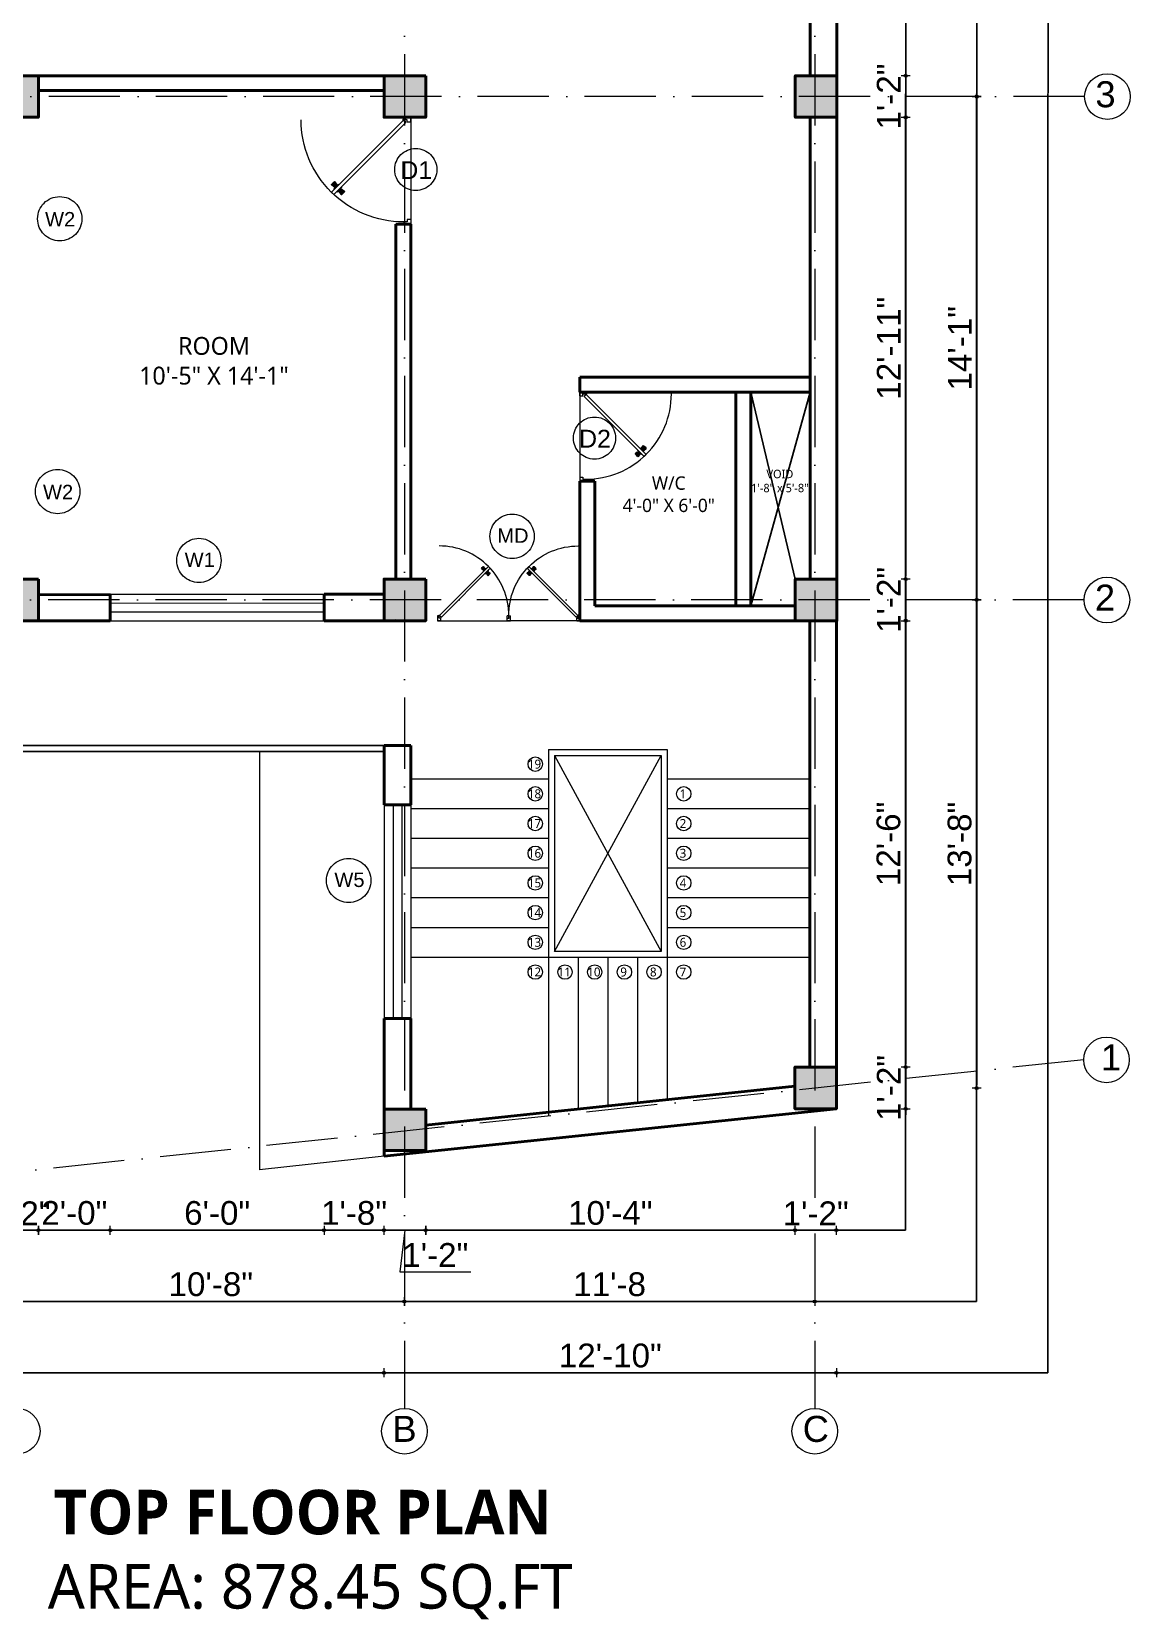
# Model space of a CAD drawing. Header units: inches. Extents: x 2670288 to 2672693, y 789942 to 794071.
# Drawn here: x 2670476 to 2670846, y 789942 to 790476 of the extents above; entities that cross this region are included whole.
import ezdxf

# ---------------------------------------------------------------- set-up
doc = ezdxf.new("R2010")
doc.units = ezdxf.units.IN
doc.header["$MEASUREMENT"] = 0
doc.header["$PDMODE"] = 99
doc.linetypes.add('ACAD_ISO04W100', pattern=[30, 24, -3, 0, -3])
doc.linetypes.add('ACAD_ISO10W100', pattern=[18, 12, -3, 0, -3])
for name, color, linetype, lineweight in [('CENTER  LINE RA', 10, 'ACAD_ISO04W100', 18), ('CONC. OUTLINE RA', 150, 'Continuous', 40), ('DOOR-WIN RA', 3, 'Continuous', 20), ('elev 2', 20, 'Continuous', 25), ('Hatch', 254, 'Continuous', 9), ('HATCH RA', 8, 'Continuous', 9), ('PUERTAS', 7, 'Continuous', 13), ('stair EA', 132, 'Continuous', 5), ('Text', 7, 'Continuous', 20), ('TEXT RA', 254, 'Continuous', 20), ('TEXTURE EA', 8, 'ACAD_ISO10W100', 9), ('wall EA', 24, 'Continuous', 40), ('Win EA', 114, 'Continuous', 5)]:
    doc.layers.add(name, color=color, linetype=linetype, lineweight=lineweight)
for name, color, linetype in [('HACTH', 7, 'Continuous'), ('lettring', 7, 'Continuous'), ('text EA', 7, 'Continuous')]:
    doc.layers.add(name, color=color, linetype=linetype)
doc.styles.add('DIM 8', font='arial.ttf', dxfattribs={"height": 8})
doc.styles.get("Standard").update_dxf_attribs({"font": 'arial.ttf'})
doc.dimstyles.new('Copy of DIM 8', dxfattribs={"dimtxt": 8, "dimasz": 1, "dimexe": 6, "dimexo": 18, "dimgap": 1.6875, "dimtad": 1, "dimdec": 0, "dimzin": 3, "dimdsep": 46, "dimlunit": 4, "dimtxsty": 'DIM 8', "dimblk": 'dot 2', "dimcen": 0.09375, "dimse1": 1, "dimse2": 1, "dimclrd": 1, "dimclre": 1, "dimclrt": 256, "dimadec": 0, "dimazin": 0, "dimtfac": 0.75, "dimtdec": 0, "dimtix": 1, "dimtmove": 1, "dimatfit": 3, "dimldrblk": 'DOT', "dimfxl": 1, "dimtolj": 1, "dimtzin": 0, "dimlwd": 9, "dimlwe": 9, "dimarcsym": 0})

# ---------------------------------------------------------------- blocks, each defined once
blk = doc.blocks.new('COLUMN')
at = {"layer": 'HACTH', "lineweight": 30, "transparency": 33554541}
h = blk.add_hatch(color=256, dxfattribs=at)
h.dxf.hatch_style = 1
h.paths.add_polyline_path([(2659104.19, 784576.38), (2659090.19, 784576.38), (2659090.19, 784562.38), (2659104.19, 784562.38)])
at = {"layer": 'CONC. OUTLINE RA'}
blk.add_lwpolyline([(2659090.19, 784576.38), (2659104.19, 784576.38), (2659104.19, 784562.38), (2659090.19, 784562.38)], close=True, dxfattribs=at)
blk = doc.blocks.new('3ft')
at = {"layer": 'PUERTAS', "color": 6}
for p, q in [((1.01, 2.52), (25.23, 26.74)), ((26.05, 25.92), (25.23, 26.74)), ((26.05, 25.92), (1.77, 1.64)), ((0, 2.4), (0, 0)), ((0.72, 2.4), (0, 2.4)), ((1.6, 0), (0, 0)), ((0.72, 1.52), (0.72, 2.44)), ((0.8, 1.52), (0.72, 1.52)), ((0.8, 1.52), (0.8, 2.41)), ((0.8, 1.2), (0.8, 1.52)), ((1.6, 1.2), (0.8, 1.2)), ((1.57, 1.84), (0.94, 2.47)), ((1.63, 1.89), (0.97, 2.55)), ((1.63, 1.89), (1.57, 1.84)), ((1.77, 1.64), (1.57, 1.84)), ((1.6, 0), (1.6, 1.2)), ((34.4, 0), (34.4, 1.2)), ((34.4, 1.2), (35.2, 1.2)), ((34.4, 0), (36, 0)), ((35.2, 1.2), (35.2, 2.4)), ((35.2, 2.4), (36, 2.4)), ((36, 0), (36, 2.4))]:
    blk.add_line(p, q, dxfattribs=at)
at = {"layer": 'PUERTAS', "color": 1}
for p, q in [((22.67, 26.73), (22.17, 26.23)), ((21.67, 25.73), (22.17, 26.23)), ((22.49, 24.95), (21.67, 25.61)), ((21.7, 25.82), (22.14, 26.26)), ((21.73, 25.79), (21.7, 25.82)), ((22.58, 26.7), (22.14, 26.26)), ((22.61, 26.67), (22.58, 26.7)), ((22.6, 24.96), (23.02, 25.38)), ((22.61, 24.25), (22.92, 24.72)), ((22.62, 24.13), (22.61, 24.14)), ((22.7, 25.07), (22.71, 25.06)), ((23.45, 25.91), (22.79, 26.73)), ((22.82, 25.06), (23.08, 25.32)), ((22.94, 24.95), (22.83, 25.07)), ((22.92, 24.72), (22.92, 24.72)), ((22.93, 24.94), (23.19, 25.21)), ((22.93, 24.84), (22.93, 24.83)), ((23.44, 25.81), (23.02, 25.38)), ((23.34, 25.58), (23.08, 25.32)), ((23.46, 25.47), (23.19, 25.21)), ((23.33, 25.7), (23.34, 25.69)), ((23.45, 25.46), (23.33, 25.57)), ((23.44, 23.31), (23.45, 23.3)), ((23.56, 23.3), (24.03, 23.61)), ((23.57, 25.47), (23.57, 25.47)), ((24.15, 25.79), (23.68, 25.48)), ((23.68, 25.48), (23.68, 25.48)), ((24.03, 23.61), (24.03, 23.62)), ((24.14, 23.62), (24.14, 23.62)), ((24.25, 23.62), (24.51, 23.89)), ((24.27, 25.78), (24.26, 25.79)), ((24.26, 23.29), (24.69, 23.71)), ((24.26, 23.63), (24.37, 23.52)), ((24.26, 23.18), (24.92, 22.37)), ((24.37, 23.52), (24.63, 23.77)), ((24.37, 23.4), (24.37, 23.4)), ((24.78, 24.15), (24.51, 23.89)), ((24.89, 24.03), (24.63, 23.77)), ((25.11, 24.14), (24.69, 23.71)), ((24.77, 24.14), (24.88, 24.03)), ((24.79, 24.38), (24.78, 24.37)), ((24.78, 24.26), (24.78, 24.26)), ((25.1, 24.84), (24.79, 24.38)), ((25, 24.03), (25, 24.03)), ((25.04, 22.36), (25.54, 22.86)), ((25.09, 24.96), (25.1, 24.95)), ((25.1, 22.42), (25.13, 22.39)), ((25.13, 22.39), (25.57, 22.83)), ((25.22, 24.14), (26.03, 23.48)), ((26.04, 23.37), (25.54, 22.86)), ((26.01, 23.27), (25.57, 22.83)), ((25.98, 23.3), (26.01, 23.27))]:
    blk.add_line(p, q, dxfattribs=at)
at = {"layer": 'PUERTAS', "color": 8}
for p, q in [((23.46, 25.83), (22.72, 26.75)), ((22.57, 24.94), (21.65, 25.68)), ((22.63, 24.99), (21.69, 25.75)), ((22.74, 25.1), (21.84, 25.9)), ((22.13, 26.28), (21.98, 26.13)), ((22.88, 25.24), (22.01, 26.06)), ((22.13, 26.28), (22.27, 26.42)), ((22.29, 26.41), (22.27, 26.42)), ((23.16, 25.52), (22.34, 26.39)), ((23.3, 25.66), (22.5, 26.56)), ((23.41, 25.77), (22.65, 26.71)), ((22.69, 24.32), (23.02, 24.83)), ((22.95, 24.96), (22.84, 25.07)), ((22.98, 24.99), (22.86, 25.1)), ((23.03, 25.04), (22.91, 25.15)), ((22.91, 24.53), (23.1, 24.91)), ((23.11, 25.12), (22.99, 25.23)), ((23.13, 24.76), (23.18, 24.99)), ((23.28, 25.3), (23.17, 25.41)), ((23.36, 25.37), (23.25, 25.49)), ((23.31, 24.94), (23.28, 25.08)), ((23.41, 25.43), (23.3, 25.54)), ((23.46, 25.09), (23.32, 25.13)), ((23.44, 25.45), (23.33, 25.56)), ((23.64, 25.27), (23.41, 25.22)), ((23.87, 25.49), (23.49, 25.3)), ((24.08, 25.71), (23.57, 25.38)), ((23.63, 23.38), (24.14, 23.72)), ((23.84, 23.6), (24.22, 23.79)), ((24.07, 23.82), (24.3, 23.88)), ((24.25, 24), (24.39, 23.97)), ((24.25, 23.26), (24.99, 22.34)), ((24.27, 23.64), (24.38, 23.53)), ((24.3, 23.67), (24.41, 23.56)), ((24.3, 23.32), (25.06, 22.38)), ((24.35, 23.72), (24.46, 23.61)), ((24.4, 24.15), (24.43, 24.01)), ((24.41, 23.43), (25.2, 22.53)), ((24.43, 23.8), (24.54, 23.69)), ((24.58, 24.33), (24.52, 24.1)), ((24.55, 23.57), (25.37, 22.7)), ((24.6, 23.97), (24.72, 23.86)), ((24.8, 24.56), (24.61, 24.18)), ((25.02, 24.77), (24.68, 24.26)), ((24.68, 24.05), (24.79, 23.94)), ((24.73, 24.1), (24.85, 23.99)), ((24.76, 24.13), (24.87, 24.02)), ((24.83, 23.85), (25.7, 23.03)), ((24.97, 23.99), (25.87, 23.2)), ((25.08, 24.1), (26.02, 23.34)), ((25.14, 24.15), (26.06, 23.41)), ((25.58, 22.82), (25.43, 22.67)), ((25.58, 22.82), (25.73, 22.97)), ((25.72, 22.98), (25.73, 22.97)), ((0, 0), (36, 0))]:
    blk.add_line(p, q, dxfattribs=at)
at = {"layer": 'PUERTAS', "color": 2}
for p, q in [((21.99, 26.11), (21.98, 26.13)), ((25.42, 22.68), (25.43, 22.67))]:
    blk.add_line(p, q, dxfattribs=at)
at = {"layer": 'PUERTAS', "color": 6}
for radius in [0.155, 0.0752]:
    blk.add_circle((0.82, 2.56), radius, dxfattribs=at)
blk.add_arc((0.82, 2.56), 34.38, 359.7285, 90.0333, dxfattribs=at)
at = {"layer": 'PUERTAS', "color": 1}
for centre, start, end in [((22.73, 26.68), 38.9236, 135), ((22.54, 25.01), 231.0764, 315), ((22.67, 24.2), 135, 225), ((22.77, 25.12), 225, 315), ((22.99, 24.89), 135, 219.7428), ((22.87, 24.78), 315, 39.7428), ((23.28, 25.63), 315, 45), ((23.39, 25.86), 315, 38.9236), ((23.51, 23.36), 225, 315), ((23.51, 25.41), 50.2572, 135), ((23.62, 25.53), 230.2572, 315), ((24.09, 23.56), 50.2572, 135), ((24.2, 23.68), 230.2572, 315), ((24.2, 25.73), 45, 135), ((24.32, 23.23), 135, 218.9236), ((24.42, 23.46), 135, 225), ((24.84, 24.31), 135, 219.7428), ((24.72, 24.21), 315, 39.7428), ((24.94, 23.98), 45, 135), ((24.98, 22.42), 218.9236, 315), ((25.04, 24.89), 315, 45), ((25.17, 24.08), 51.0764, 135), ((25.98, 23.42), 315, 51.0764)]:
    blk.add_arc(centre, 0.08, start, end, dxfattribs=at)
blk = doc.blocks.new('*U327')
at = {"color": 3, "xscale": -1}
blk.add_blockref('3ft', (42, 0), dxfattribs=at)
blk = doc.blocks.new('dot1')
at = {"layer": 'Hatch'}
h = blk.add_hatch(color=256, dxfattribs=at)
edge = h.paths.add_edge_path()
edge.add_arc((0, 0), 1, 0, 360)
for p, q in [((3, 0), (-3, 0)), ((0, 3), (0, -3))]:
    blk.add_line(p, q, dxfattribs=at)
blk.add_circle((0, 0), 1, dxfattribs=at)
blk = doc.blocks.new('dot 2')
at = {"layer": 'Hatch', "xscale": 0.5, "yscale": 0.5, "zscale": 0.5}
blk.add_blockref('dot1', (0, 0), dxfattribs=at)
blk = doc.blocks.new('*D1919')
at = {"layer": 'Defpoints', "color": 0, "transparency": 16777216}
for p in [(2670747.53, 790585.44), (2670746.63, 790461.43), (2670770.85, 790461.43)]:
    blk.add_point(p, dxfattribs=at)
at = {"layer": 'lettring', "color": 1, "lineweight": 9, "transparency": 16777216}
blk.add_line((2670770.85, 790584.44), (2670770.85, 790462.43), dxfattribs=at)
for p, rotation in [((2670770.85, 790585.44), 90), ((2670770.85, 790461.43), 270)]:
    blk.add_blockref('dot 2', p, dxfattribs=dict(at, rotation=rotation))
at = {"layer": 'lettring', "transparency": 16777216, "insert": (2670765.08, 790523.43), "char_height": 8, "attachment_point": 5, "rotation": 90, "style": 'DIM 8'}
blk.add_mtext('\\A1;10\'-4"', dxfattribs=at)
blk = doc.blocks.new('_Dot')
at = {"color": 0, "linetype": 'ByBlock', "lineweight": -2}
blk.add_line((-0.5, 0), (-1, 0), dxfattribs=at)
at = {"color": 0, "linetype": 'ByBlock', "const_width": 0.5}
blk.add_lwpolyline([(-0.25, 0, 1), (0.25, 0, 1)], format="xyb", close=True, dxfattribs=at)
blk = doc.blocks.new('*D1920')
at = {"layer": 'Defpoints', "color": 0, "transparency": 16777216}
for p in [(2670746.63, 790461.43), (2670747.67, 790447.43), (2670770.85, 790447.43)]:
    blk.add_point(p, dxfattribs=at)
at = {"layer": 'lettring', "color": 1, "lineweight": 9, "transparency": 16777216}
for p, q in [((2670770.85, 790462.43), (2670770.85, 790463.43)), ((2670770.85, 790461.43), (2670770.85, 790447.43)), ((2670770.85, 790446.43), (2670770.85, 790445.43))]:
    blk.add_line(p, q, dxfattribs=at)
for p, rotation in [((2670770.85, 790461.43), 270), ((2670770.85, 790447.43), 90)]:
    blk.add_blockref('dot 2', p, dxfattribs=dict(at, rotation=rotation))
at = {"layer": 'lettring', "transparency": 16777216, "insert": (2670765.14, 790454.43), "char_height": 8, "attachment_point": 5, "rotation": 90, "style": 'DIM 8'}
blk.add_mtext('\\A1;1\'-2"', dxfattribs=at)
blk = doc.blocks.new('*D1921')
at = {"layer": 'Defpoints', "color": 0, "transparency": 16777216}
for p in [(2670747.67, 790447.43), (2670747.67, 790291.94), (2670770.85, 790291.94)]:
    blk.add_point(p, dxfattribs=at)
at = {"layer": 'lettring', "color": 1, "lineweight": 9, "transparency": 16777216}
blk.add_line((2670770.85, 790446.43), (2670770.85, 790292.94), dxfattribs=at)
for p, rotation in [((2670770.85, 790447.43), 90), ((2670770.85, 790291.94), 270)]:
    blk.add_blockref('dot 2', p, dxfattribs=dict(at, rotation=rotation))
at = {"layer": 'lettring', "transparency": 16777216, "insert": (2670765.14, 790369.68), "char_height": 8, "attachment_point": 5, "rotation": 90, "style": 'DIM 8'}
blk.add_mtext('\\A1;12\'-11"', dxfattribs=at)
blk = doc.blocks.new('*D1922')
at = {"layer": 'Defpoints', "color": 0, "transparency": 16777216}
for p in [(2670747.67, 790291.94), (2670748.67, 790277.94), (2670770.85, 790277.94)]:
    blk.add_point(p, dxfattribs=at)
at = {"layer": 'lettring', "color": 1, "lineweight": 9, "transparency": 16777216}
for p, q in [((2670770.85, 790292.94), (2670770.85, 790293.94)), ((2670770.85, 790291.94), (2670770.85, 790277.94)), ((2670770.85, 790276.94), (2670770.85, 790275.94))]:
    blk.add_line(p, q, dxfattribs=at)
for p, rotation in [((2670770.85, 790291.94), 270), ((2670770.85, 790277.94), 90)]:
    blk.add_blockref('dot 2', p, dxfattribs=dict(at, rotation=rotation))
at = {"layer": 'lettring', "transparency": 16777216, "insert": (2670765.14, 790284.94), "char_height": 8, "attachment_point": 5, "rotation": 90, "style": 'DIM 8'}
blk.add_mtext('\\A1;1\'-2"', dxfattribs=at)
blk = doc.blocks.new('*D1923')
at = {"layer": 'Defpoints', "color": 0, "transparency": 16777216}
for p in [(2670748.67, 790277.94), (2670747.54, 790127.62), (2670770.85, 790127.62)]:
    blk.add_point(p, dxfattribs=at)
at = {"layer": 'lettring', "color": 1, "lineweight": 9, "transparency": 16777216}
blk.add_line((2670770.85, 790276.94), (2670770.85, 790128.62), dxfattribs=at)
for p, rotation in [((2670770.85, 790277.94), 90), ((2670770.85, 790127.62), 270)]:
    blk.add_blockref('dot 2', p, dxfattribs=dict(at, rotation=rotation))
at = {"layer": 'lettring', "transparency": 16777216, "insert": (2670765.08, 790202.78), "char_height": 8, "attachment_point": 5, "rotation": 90, "style": 'DIM 8'}
blk.add_mtext('\\A1;12\'-6"', dxfattribs=at)
blk = doc.blocks.new('*D1924')
at = {"layer": 'Defpoints', "color": 0, "transparency": 16777216}
for p in [(2670747.54, 790127.62), (2670747.54, 790113.59), (2670770.85, 790113.59)]:
    blk.add_point(p, dxfattribs=at)
at = {"layer": 'lettring', "color": 1, "lineweight": 9, "transparency": 16777216}
for p, q in [((2670770.85, 790128.62), (2670770.85, 790129.62)), ((2670770.85, 790127.62), (2670770.85, 790113.59)), ((2670770.85, 790112.59), (2670770.85, 790111.59))]:
    blk.add_line(p, q, dxfattribs=at)
for p, rotation in [((2670770.85, 790127.62), 270), ((2670770.85, 790113.59), 90)]:
    blk.add_blockref('dot 2', p, dxfattribs=dict(at, rotation=rotation))
at = {"layer": 'lettring', "transparency": 16777216, "insert": (2670765.14, 790120.6), "char_height": 8, "attachment_point": 5, "rotation": 90, "style": 'DIM 8'}
blk.add_mtext('\\A1;1\'-2"', dxfattribs=at)
blk = doc.blocks.new('*D1925')
at = {"layer": 'Defpoints', "color": 0, "transparency": 16777216}
for p in [(2670740.23, 790592.44), (2670740.23, 790454.4), (2670794.8, 790454.4)]:
    blk.add_point(p, dxfattribs=at)
at = {"layer": 'lettring', "color": 1, "lineweight": 9, "transparency": 16777216}
blk.add_line((2670794.8, 790591.44), (2670794.8, 790455.4), dxfattribs=at)
for p, rotation in [((2670794.8, 790592.44), 90), ((2670794.8, 790454.4), 270)]:
    blk.add_blockref('dot 2', p, dxfattribs=dict(at, rotation=rotation))
at = {"layer": 'lettring', "transparency": 16777216, "insert": (2670789.03, 790523.42), "char_height": 8, "attachment_point": 5, "rotation": 90, "style": 'DIM 8'}
blk.add_mtext('\\A1;11\'-6"', dxfattribs=at)
blk = doc.blocks.new('*D1926')
at = {"layer": 'Defpoints', "color": 0, "transparency": 16777216}
for p in [(2670740.23, 790454.4), (2670740.67, 790284.94), (2670794.8, 790284.94)]:
    blk.add_point(p, dxfattribs=at)
at = {"layer": 'lettring', "color": 1, "lineweight": 9, "transparency": 16777216}
blk.add_line((2670794.8, 790453.4), (2670794.8, 790285.94), dxfattribs=at)
for p, rotation in [((2670794.8, 790454.4), 90), ((2670794.8, 790284.94), 270)]:
    blk.add_blockref('dot 2', p, dxfattribs=dict(at, rotation=rotation))
at = {"layer": 'lettring', "transparency": 16777216, "insert": (2670789.1, 790369.67), "char_height": 8, "attachment_point": 5, "rotation": 90, "style": 'DIM 8'}
blk.add_mtext('\\A1;14\'-1"', dxfattribs=at)
blk = doc.blocks.new('*D1927')
at = {"layer": 'Defpoints', "color": 0, "transparency": 16777216}
for p in [(2670740.67, 790284.94), (2670740.23, 790120.57), (2670794.8, 790120.57)]:
    blk.add_point(p, dxfattribs=at)
at = {"layer": 'lettring', "color": 1, "lineweight": 9, "transparency": 16777216}
blk.add_line((2670794.8, 790283.94), (2670794.8, 790121.57), dxfattribs=at)
for p, rotation in [((2670794.8, 790284.94), 90), ((2670794.8, 790120.57), 270)]:
    blk.add_blockref('dot 2', p, dxfattribs=dict(at, rotation=rotation))
at = {"layer": 'lettring', "transparency": 16777216, "insert": (2670789.03, 790202.75), "char_height": 8, "attachment_point": 5, "rotation": 90, "style": 'DIM 8'}
blk.add_mtext('\\A1;13\'-8"', dxfattribs=at)
blk = doc.blocks.new('*D1994')
at = {"layer": 'Defpoints', "color": 0, "transparency": 16777216}
for p in [(2670733.54, 790113.59), (2670747.54, 790113.59), (2670733.54, 790072.7)]:
    blk.add_point(p, dxfattribs=at)
at = {"layer": 'lettring', "color": 1, "lineweight": 9, "transparency": 16777216}
for p, q in [((2670732.54, 790072.7), (2670731.54, 790072.7)), ((2670747.54, 790072.7), (2670733.54, 790072.7)), ((2670748.54, 790072.7), (2670749.54, 790072.7))]:
    blk.add_line(p, q, dxfattribs=at)
blk.add_blockref('dot 2', (2670733.54, 790072.7), dxfattribs=at)
at = {"layer": 'lettring', "color": 1, "lineweight": 9, "transparency": 16777216, "rotation": 180}
blk.add_blockref('dot 2', (2670747.54, 790072.7), dxfattribs=at)
at = {"layer": 'lettring', "transparency": 16777216, "insert": (2670740.54, 790078.4), "char_height": 8, "attachment_point": 5, "style": 'DIM 8'}
blk.add_mtext('\\A1;1\'-2"', dxfattribs=at)
blk = doc.blocks.new('*D1995')
at = {"layer": 'Defpoints', "color": 0, "transparency": 16777216}
for p in [(2670733.54, 790113.59), (2670609.18, 790099.51), (2670609.18, 790072.7)]:
    blk.add_point(p, dxfattribs=at)
at = {"layer": 'lettring', "color": 1, "lineweight": 9, "transparency": 16777216}
blk.add_line((2670732.54, 790072.7), (2670610.18, 790072.7), dxfattribs=at)
at = {"layer": 'lettring', "color": 1, "lineweight": 9, "transparency": 16777216, "rotation": 180}
blk.add_blockref('dot 2', (2670609.18, 790072.7), dxfattribs=at)
at = {"layer": 'lettring', "color": 1, "lineweight": 9, "transparency": 16777216}
blk.add_blockref('dot 2', (2670733.54, 790072.7), dxfattribs=at)
at = {"layer": 'lettring', "transparency": 16777216, "insert": (2670671.36, 790078.47), "char_height": 8, "attachment_point": 5, "style": 'DIM 8'}
blk.add_mtext('\\A1;10\'-4"', dxfattribs=at)
blk = doc.blocks.new('*D1996')
at = {"layer": 'Defpoints', "color": 0, "transparency": 16777216}
for p in [(2670595.18, 790099.51), (2670609.18, 790099.51), (2670595.18, 790072.7)]:
    blk.add_point(p, dxfattribs=at)
at = {"layer": 'lettring', "color": 1, "lineweight": 9, "transparency": 16777216}
for p, q in [((2670608.18, 790072.7), (2670596.18, 790072.7)), ((2670602.18, 790072.7), (2670600.49, 790058.66)), ((2670600.49, 790058.66), (2670624.38, 790058.66))]:
    blk.add_line(p, q, dxfattribs=at)
at = {"layer": 'lettring', "color": 1, "lineweight": 9, "transparency": 16777216, "rotation": 180}
blk.add_blockref('dot 2', (2670595.18, 790072.7), dxfattribs=at)
at = {"layer": 'lettring', "color": 1, "lineweight": 9, "transparency": 16777216}
blk.add_blockref('dot 2', (2670609.18, 790072.7), dxfattribs=at)
at = {"layer": 'lettring', "transparency": 16777216, "insert": (2670612.43, 790064.37), "char_height": 8, "attachment_point": 5, "style": 'DIM 8'}
blk.add_mtext('\\A1;1\'-2"', dxfattribs=at)
blk = doc.blocks.new('*D1997')
at = {"layer": 'Defpoints', "color": 0, "transparency": 16777216}
for p in [(2670574.95, 790277.88), (2670595.18, 790277.94), (2670574.95, 790072.7)]:
    blk.add_point(p, dxfattribs=at)
at = {"layer": 'lettring', "color": 1, "lineweight": 9, "transparency": 16777216}
for p, q in [((2670573.95, 790072.7), (2670572.95, 790072.7)), ((2670595.18, 790072.7), (2670574.95, 790072.7)), ((2670596.18, 790072.7), (2670597.18, 790072.7))]:
    blk.add_line(p, q, dxfattribs=at)
blk.add_blockref('dot 2', (2670574.95, 790072.7), dxfattribs=at)
at = {"layer": 'lettring', "color": 1, "lineweight": 9, "transparency": 16777216, "rotation": 180}
blk.add_blockref('dot 2', (2670595.18, 790072.7), dxfattribs=at)
at = {"layer": 'lettring', "transparency": 16777216, "insert": (2670585.06, 790078.47), "char_height": 8, "attachment_point": 5, "style": 'DIM 8'}
blk.add_mtext('\\A1;1\'-8"', dxfattribs=at)
blk = doc.blocks.new('*D1998')
at = {"layer": 'Defpoints', "color": 0, "transparency": 16777216}
for p in [(2670502.95, 790277.88), (2670574.95, 790277.88), (2670502.95, 790072.7)]:
    blk.add_point(p, dxfattribs=at)
at = {"layer": 'lettring', "color": 1, "lineweight": 9, "transparency": 16777216}
blk.add_line((2670573.95, 790072.7), (2670503.95, 790072.7), dxfattribs=at)
at = {"layer": 'lettring', "color": 1, "lineweight": 9, "transparency": 16777216, "rotation": 180}
blk.add_blockref('dot 2', (2670502.95, 790072.7), dxfattribs=at)
at = {"layer": 'lettring', "color": 1, "lineweight": 9, "transparency": 16777216}
blk.add_blockref('dot 2', (2670574.95, 790072.7), dxfattribs=at)
at = {"layer": 'lettring', "transparency": 16777216, "insert": (2670538.95, 790078.47), "char_height": 8, "attachment_point": 5, "style": 'DIM 8'}
blk.add_mtext('\\A1;6\'-0"', dxfattribs=at)
blk = doc.blocks.new('*D1999')
at = {"layer": 'Defpoints', "color": 0, "transparency": 16777216}
for p in [(2670478.72, 790277.94), (2670502.95, 790277.88), (2670478.72, 790072.7)]:
    blk.add_point(p, dxfattribs=at)
at = {"layer": 'lettring', "color": 1, "lineweight": 9, "transparency": 16777216}
for p, q in [((2670477.72, 790072.7), (2670476.72, 790072.7)), ((2670502.95, 790072.7), (2670478.72, 790072.7)), ((2670503.95, 790072.7), (2670504.95, 790072.7))]:
    blk.add_line(p, q, dxfattribs=at)
blk.add_blockref('dot 2', (2670478.72, 790072.7), dxfattribs=at)
at = {"layer": 'lettring', "color": 1, "lineweight": 9, "transparency": 16777216, "rotation": 180}
blk.add_blockref('dot 2', (2670502.95, 790072.7), dxfattribs=at)
at = {"layer": 'lettring', "transparency": 16777216, "insert": (2670490.84, 790078.47), "char_height": 8, "attachment_point": 5, "style": 'DIM 8'}
blk.add_mtext('\\A1;2\'-0"', dxfattribs=at)
blk = doc.blocks.new('*D2000')
at = {"layer": 'Defpoints', "color": 0, "transparency": 16777216}
for p in [(2670464.72, 790277.94), (2670478.72, 790277.94), (2670464.72, 790072.7)]:
    blk.add_point(p, dxfattribs=at)
at = {"layer": 'lettring', "color": 1, "lineweight": 9, "transparency": 16777216}
for p, q in [((2670463.72, 790072.7), (2670462.72, 790072.7)), ((2670478.72, 790072.7), (2670464.72, 790072.7)), ((2670479.72, 790072.7), (2670480.72, 790072.7))]:
    blk.add_line(p, q, dxfattribs=at)
blk.add_blockref('dot 2', (2670464.72, 790072.7), dxfattribs=at)
at = {"layer": 'lettring', "color": 1, "lineweight": 9, "transparency": 16777216, "rotation": 180}
blk.add_blockref('dot 2', (2670478.72, 790072.7), dxfattribs=at)
at = {"layer": 'lettring', "transparency": 16777216, "insert": (2670471.72, 790078.4), "char_height": 8, "attachment_point": 5, "style": 'DIM 8'}
blk.add_mtext('\\A1;1\'-2"', dxfattribs=at)
blk = doc.blocks.new('*D2001')
at = {"layer": 'Defpoints', "color": 0, "transparency": 16777216}
for p in [(2670471.59, 790048.7), (2670602.03, 790048.7), (2670602.03, 790048.7)]:
    blk.add_point(p, dxfattribs=at)
at = {"layer": 'lettring', "color": 1, "lineweight": 9, "transparency": 16777216}
blk.add_line((2670472.59, 790048.7), (2670601.03, 790048.7), dxfattribs=at)
at = {"layer": 'lettring', "color": 1, "lineweight": 9, "transparency": 16777216, "rotation": 180}
blk.add_blockref('dot 2', (2670471.59, 790048.7), dxfattribs=at)
at = {"layer": 'lettring', "color": 1, "lineweight": 9, "transparency": 16777216}
blk.add_blockref('dot 2', (2670602.03, 790048.7), dxfattribs=at)
at = {"layer": 'lettring', "transparency": 16777216, "insert": (2670536.81, 790054.47), "char_height": 8, "attachment_point": 5, "style": 'DIM 8'}
blk.add_mtext('\\A1;10\'-8"', dxfattribs=at)
blk = doc.blocks.new('*D2002')
at = {"layer": 'Defpoints', "color": 0, "transparency": 16777216}
for p in [(2670740.23, 790119.53), (2670602.03, 790048.7), (2670740.23, 790048.7)]:
    blk.add_point(p, dxfattribs=at)
at = {"layer": 'lettring', "color": 1, "lineweight": 9, "transparency": 16777216}
blk.add_line((2670603.03, 790048.7), (2670739.23, 790048.7), dxfattribs=at)
at = {"layer": 'lettring', "color": 1, "lineweight": 9, "transparency": 16777216, "rotation": 180}
blk.add_blockref('dot 2', (2670602.03, 790048.7), dxfattribs=at)
at = {"layer": 'lettring', "color": 1, "lineweight": 9, "transparency": 16777216}
blk.add_blockref('dot 2', (2670740.23, 790048.7), dxfattribs=at)
at = {"layer": 'lettring', "transparency": 16777216, "insert": (2670671.13, 790054.47), "char_height": 8, "attachment_point": 5, "style": 'DIM 8'}
blk.add_mtext("\\A1;11'-8", dxfattribs=at)
blk = doc.blocks.new('*D2003')
at = {"layer": 'Defpoints', "color": 0, "transparency": 16777216}
for p in [(2670747.54, 790113.59), (2670595.18, 790097.61), (2670747.54, 790024.7)]:
    blk.add_point(p, dxfattribs=at)
at = {"layer": 'lettring', "color": 1, "lineweight": 9, "transparency": 16777216}
blk.add_line((2670596.18, 790024.7), (2670746.54, 790024.7), dxfattribs=at)
at = {"layer": 'lettring', "color": 1, "lineweight": 9, "transparency": 16777216, "rotation": 180}
blk.add_blockref('dot 2', (2670595.18, 790024.7), dxfattribs=at)
at = {"layer": 'lettring', "color": 1, "lineweight": 9, "transparency": 16777216}
blk.add_blockref('dot 2', (2670747.54, 790024.7), dxfattribs=at)
at = {"layer": 'lettring', "transparency": 16777216, "insert": (2670671.36, 790030.47), "char_height": 8, "attachment_point": 5, "style": 'DIM 8'}
blk.add_mtext('\\A1;12\'-10"', dxfattribs=at)

msp = doc.modelspace()

# ---------------------------------------------------------------- linework, layer by layer
at = {"layer": 'CENTER  LINE RA', "linetype": 'ACAD_ISO10W100', "ltscale": 2}
for p, q in [((2670602.03, 790901.85), (2670602.03, 790012.7)), ((2670740.23, 790901.85), (2670740.23, 790012.7)), ((2670831.11, 790454.4), (2670303.87, 790454.4)), ((2670830.95, 790284.91), (2670303.71, 790284.91)), ((2670830.8, 790130.07), (2670305.6, 790074.95))]:
    msp.add_line(p, q, dxfattribs=at)
at = {"layer": 'Defpoints'}
for points in [[(2670818.73, 790024.7), (2670337.47, 790024.7), (2670337.6, 790886.39), (2670818.87, 790886.39)], [(2670794.74, 790048.7), (2670361.47, 790048.7), (2670361.59, 790862.39), (2670794.86, 790862.39)], [(2670770.74, 790072.7), (2670385.47, 790072.7), (2670385.59, 790838.39), (2670770.86, 790838.39)]]:
    msp.add_lwpolyline(points, close=True, dxfattribs=at)
at = {"layer": 'DOOR-WIN RA'}
for p, q in [((2670502.95, 790286.88), (2670574.95, 790286.88)), ((2670502.95, 790283.88), (2670574.95, 790283.91)), ((2670502.95, 790280.88), (2670574.95, 790280.91)), ((2670502.95, 790277.88), (2670574.95, 790277.88)), ((2670553.18, 790233.94), (2670553.18, 790093.06)), ((2670595.18, 790215.94), (2670595.18, 790143.94)), ((2670598.18, 790215.94), (2670598.18, 790143.94)), ((2670601.18, 790215.94), (2670601.18, 790143.94)), ((2670604.18, 790215.94), (2670604.18, 790143.94)), ((2670595.18, 790097.61), (2670553.18, 790093.06))]:
    msp.add_line(p, q, dxfattribs=at)
at = {"layer": 'elev 2'}
for p, q in [((2670718.67, 790282.94), (2670738.67, 790354.94)), ((2670718.67, 790354.94), (2670733.67, 790291.94)), ((2670599.18, 790278.44), (2670599.18, 790278.44)), ((2670599.18, 790277.94), (2670599.18, 790277.94)), ((2670608.18, 790277.94), (2670608.18, 790277.94)), ((2670595.18, 790235.94), (2670466.72, 790235.94)), ((2670595.18, 790233.94), (2670464.72, 790233.94)), ((2670733.54, 790121.18), (2670613.18, 790108.56))]:
    msp.add_line(p, q, dxfattribs=at)
at = {"layer": 'stair EA'}
for p, q in [((2670650.54, 790234.57), (2670650.54, 790111.43)), ((2670650.54, 790234.57), (2670690.54, 790234.57)), ((2670690.54, 790234.57), (2670690.54, 790116.67)), ((2670652.54, 790232.57), (2670652.54, 790166.57)), ((2670652.54, 790232.57), (2670688.54, 790232.57)), ((2670652.54, 790166.57), (2670688.54, 790232.57)), ((2670652.54, 790232.57), (2670688.54, 790166.57)), ((2670688.54, 790232.57), (2670688.54, 790166.57)), ((2670650.54, 790224.57), (2670604.18, 790224.57)), ((2670738.54, 790224.57), (2670690.54, 790224.57)), ((2670738.54, 790224.57), (2670690.54, 790224.57)), ((2670650.54, 790214.57), (2670604.18, 790214.57)), ((2670738.54, 790214.57), (2670690.54, 790214.57)), ((2670738.54, 790214.57), (2670690.54, 790214.57)), ((2670650.54, 790204.57), (2670604.18, 790204.57)), ((2670738.54, 790204.57), (2670690.54, 790204.57)), ((2670738.54, 790204.57), (2670690.54, 790204.57)), ((2670650.54, 790194.57), (2670604.18, 790194.57)), ((2670738.54, 790194.57), (2670690.54, 790194.57)), ((2670738.54, 790194.57), (2670690.54, 790194.57)), ((2670650.54, 790184.57), (2670604.18, 790184.57)), ((2670738.54, 790184.57), (2670690.54, 790184.57)), ((2670738.54, 790184.57), (2670690.54, 790184.57)), ((2670650.54, 790174.57), (2670604.18, 790174.57)), ((2670738.54, 790174.57), (2670690.54, 790174.57)), ((2670738.54, 790174.57), (2670690.54, 790174.57)), ((2670688.54, 790166.57), (2670652.54, 790166.57)), ((2670738.54, 790164.57), (2670604.18, 790164.57)), ((2670660.54, 790164.57), (2670660.54, 790113.53)), ((2670670.54, 790164.57), (2670670.54, 790114.58)), ((2670680.54, 790164.57), (2670680.54, 790115.63))]:
    msp.add_line(p, q, dxfattribs=at)
for centre in [(2670646.1, 790229.64), (2670646.1, 790219.64), (2670696.1, 790219.64), (2670646.1, 790209.64), (2670696.1, 790209.64), (2670646.1, 790199.64), (2670696.1, 790199.64), (2670646.1, 790189.64), (2670696.1, 790189.64), (2670646.1, 790179.64), (2670696.1, 790179.64), (2670646.1, 790169.64), (2670696.1, 790169.64), (2670646.1, 790159.64), (2670656.1, 790159.64), (2670666.1, 790159.64), (2670676.1, 790159.64), (2670686.1, 790159.64), (2670696.1, 790159.64)]:
    msp.add_circle(centre, 2.43, dxfattribs=at)
at = {"layer": 'TEXTURE EA', "linetype": 'ByBlock', "ltscale": 2}
for centre in [(2670838.8, 790454.4), (2670838.64, 790284.91), (2670838.49, 790130.07), (2670471.59, 790005.01), (2670602.03, 790005.01), (2670740.23, 790005.01)]:
    msp.add_circle(centre, 7.69, dxfattribs=at)
at = {"layer": 'TEXTURE EA', "linetype": 'ACAD_ISO10W100', "ltscale": 4}
for centre, radius in [((2670605.83, 790429.85), 7.09), ((2670485.92, 790413.28), 7.46), ((2670666.04, 790339.42), 7.09), ((2670485.23, 790321.43), 7.46), ((2670638.29, 790306.35), 7.46), ((2670532.81, 790298.21), 7.46), ((2670583.25, 790190.46), 7.46)]:
    msp.add_circle(centre, radius, dxfattribs=at)
at = {"layer": 'wall EA'}
for p, q in [((2670747.66, 790461.43), (2670747.51, 790591.44)), ((2670738.47, 790585.44), (2670738.67, 790461.43)), ((2670473.87, 790461.43), (2670595.18, 790461.43)), ((2670747.63, 790461.43), (2670747.68, 790461.43)), ((2670478.72, 790456.43), (2670595.18, 790456.43)), ((2670738.67, 790291.94), (2670738.67, 790447.43)), ((2670747.67, 790291.94), (2670747.67, 790447.43)), ((2670599.18, 790291.94), (2670599.18, 790411.43)), ((2670604.18, 790411.43), (2670599.18, 790411.43)), ((2670604.18, 790291.94), (2670604.18, 790411.43)), ((2670661.14, 790359.94), (2670666.14, 790359.94)), ((2670661.14, 790354.94), (2670661.14, 790359.94)), ((2670666.14, 790359.94), (2670738.67, 790359.94)), ((2670661.14, 790354.94), (2670738.67, 790354.94)), ((2670713.67, 790282.94), (2670713.67, 790354.94)), ((2670718.67, 790282.94), (2670718.67, 790354.94)), ((2670661.14, 790282.94), (2670661.14, 790324.94)), ((2670661.14, 790324.94), (2670666.14, 790324.94)), ((2670666.14, 790282.94), (2670666.14, 790324.94)), ((2670502.95, 790286.75), (2670478.72, 790286.7)), ((2670502.95, 790286.82), (2670502.95, 790277.94)), ((2670595.18, 790286.89), (2670574.95, 790286.89)), ((2670574.95, 790286.89), (2670574.95, 790277.94)), ((2670661.14, 790282.94), (2670661.14, 790277.94)), ((2670666.14, 790282.94), (2670733.67, 790282.94)), ((2670502.95, 790277.94), (2670478.72, 790277.94)), ((2670595.18, 790277.94), (2670574.95, 790277.94)), ((2670661.14, 790277.94), (2670733.67, 790277.94)), ((2670738.54, 790277.94), (2670738.54, 790127.62)), ((2670747.54, 790277.94), (2670747.54, 790127.62)), ((2670595.18, 790235.94), (2670595.18, 790215.94)), ((2670604.18, 790235.94), (2670595.18, 790235.94)), ((2670595.18, 790235.94), (2670595.18, 790215.94)), ((2670604.18, 790235.94), (2670595.18, 790235.94)), ((2670604.18, 790235.94), (2670604.18, 790215.94)), ((2670604.18, 790235.94), (2670604.18, 790215.94)), ((2670604.18, 790215.94), (2670595.18, 790215.94)), ((2670595.18, 790143.94), (2670595.18, 790097.61)), ((2670604.18, 790143.94), (2670595.18, 790143.94)), ((2670604.18, 790143.94), (2670604.18, 790113.51)), ((2670733.54, 790121.17), (2670609.18, 790108.13)), ((2670595.18, 790097.61), (2670747.54, 790113.59))]:
    msp.add_line(p, q, dxfattribs=at)

# ---------------------------------------------------------------- block references
at = {"layer": 'HATCH RA', "lineweight": 30, "rotation": 270}
for p in [(1885902.34, 3449551.62), (1886032.8, 3449551.62), (1886171.25, 3449551.62), (1885902.34, 3449382.12), (1886032.8, 3449382.12), (1886171.29, 3449382.12), (1886171.16, 3449217.8), (1886032.8, 3449203.7)]:
    msp.add_blockref('COLUMN', p, dxfattribs=at)
at = {"layer": 'Win EA'}
for p, xscale, yscale, zscale, rotation in [((2670604.18, 790405.44), 0.9999536188852896, 0.9999536188852896, 0.9999536188852896, 90.00049686073707), ((2670661.14, 790319.94), -0.8333366820079391, 0.8333366820079391, 0.8333366820079391, 269.9999999991107)]:
    msp.add_blockref('*U327', p, dxfattribs=dict(at, xscale=xscale, yscale=yscale, zscale=zscale, rotation=rotation))
at = {"layer": 'Win EA', "yscale": 0.6812915640384177, "zscale": 0.6812915640384177}
for p, xscale in [((2670641.79, 790277.94), -0.6812915640384177), ((2670632.52, 790277.94), 0.6812915640384177)]:
    msp.add_blockref('*U327', p, dxfattribs=dict(at, xscale=xscale))

# ---------------------------------------------------------------- texts
at = {"layer": 'Text', "insert": (2670567.73, 789963.5), "char_height": 15, "width": 319.1927, "attachment_point": 5}
msp.add_mtext('{\\fTrebuchet MS|b1|i0|c0|p34;TOP FLOOR PLAN\\P\\fTrebuchet MS|b0|i0|c0|p34; AREA: 878.45 SQ.FT }', dxfattribs=at)
at = {"layer": 'text EA', "attachment_point": 2}
for s, insert, char_height, width in [('D1', (2670605.99, 790432.64), 6, 11.1695), ('W2', (2670486.06, 790415.54), 4.849, 9.026), ('{\\fTrebuchet MS|b0|i0|c0|p34;ROOM \\P10\'-5" X 14\'-1"}', (2670537.87, 790373.46), 6, 84.336), ('D2', (2670666.21, 790342.22), 6, 11.1695), ('{\\fTrebuchet MS|b0|i0|c0|p34;W/C \\P4\'-0" X 6\'-0"}', (2670691.04, 790326.52), 4.5, 63.252), ('{\\fTrebuchet MS|b0|i0|c0|p34;VOID\\P1\'-8" x 5\'-8"}', (2670728.48, 790328.75), 2.8336, 41.5194), ('W2', (2670485.37, 790323.69), 4.849, 9.026), ('MD', (2670638.55, 790309.01), 4.849, 9.026), ('W1', (2670533.08, 790300.87), 4.849, 9.026), ('{\\fTrebuchet MS|b0|i0|c0|p34;19}', (2670645.83, 790231.15), 3, 8.1411), ('{\\fTrebuchet MS|b0|i0|c0|p34;18}', (2670645.83, 790221.15), 3, 8.1411), ('{\\fTrebuchet MS|b0|i0|c0|p34;1}', (2670695.83, 790221.15), 3, 8.1411), ('{\\fTrebuchet MS|b0|i0|c0|p34;17}', (2670645.83, 790211.15), 3, 8.1411), ('{\\fTrebuchet MS|b0|i0|c0|p34;2}', (2670695.83, 790211.15), 3, 8.1411), ('{\\fTrebuchet MS|b0|i0|c0|p34;16}', (2670645.83, 790201.15), 3, 8.1411), ('{\\fTrebuchet MS|b0|i0|c0|p34;3}', (2670695.83, 790201.15), 3, 8.1411), ('W5', (2670583.51, 790193.12), 4.849, 9.026), ('{\\fTrebuchet MS|b0|i0|c0|p34;15}', (2670645.83, 790191.15), 3, 8.1411), ('{\\fTrebuchet MS|b0|i0|c0|p34;4}', (2670695.83, 790191.15), 3, 8.1411), ('{\\fTrebuchet MS|b0|i0|c0|p34;14}', (2670645.83, 790181.15), 3, 8.1411), ('{\\fTrebuchet MS|b0|i0|c0|p34;5}', (2670695.83, 790181.15), 3, 8.1411), ('{\\fTrebuchet MS|b0|i0|c0|p34;13}', (2670645.83, 790171.15), 3, 8.1411), ('{\\fTrebuchet MS|b0|i0|c0|p34;6}', (2670695.83, 790171.15), 3, 8.1411), ('{\\fTrebuchet MS|b0|i0|c0|p34;12}', (2670645.83, 790161.15), 3, 8.1411), ('{\\fTrebuchet MS|b0|i0|c0|p34;11}', (2670655.83, 790161.15), 3, 8.1411), ('{\\fTrebuchet MS|b0|i0|c0|p34;10}', (2670665.83, 790161.15), 3, 8.1411), ('{\\fTrebuchet MS|b0|i0|c0|p34;9}', (2670675.83, 790161.15), 3, 8.1411), ('{\\fTrebuchet MS|b0|i0|c0|p34;8}', (2670685.83, 790161.15), 3, 8.1411), ('{\\fTrebuchet MS|b0|i0|c0|p34;7}', (2670695.83, 790161.15), 3, 8.1411)]:
    msp.add_mtext(s, dxfattribs=dict(at, insert=insert, char_height=char_height, width=width))
at = {"layer": 'TEXT RA', "char_height": 8.76, "attachment_point": 1}
for s, insert in [('3', (2670834.75, 790459.58)), ('2', (2670834.58, 790290.09)), ('1', (2670836.59, 790135.25)), ('B', (2670597.97, 790010.19)), ('C', (2670736.17, 790010.19))]:
    msp.add_mtext_dynamic_manual_height_columns(s, width=8.7644, gutter_width=43.82, heights=[0], dxfattribs=dict(at, insert=insert))

# ---------------------------------------------------------------- dimensions: what is measured, and where the dimension line sits
at = {"layer": 'lettring'}
for base, p1, p2, picture, middle in [((2670794.8, 790454.4), (2670740.23, 790592.44), (2670740.23, 790454.4), '*D1925', (2670789.03, 790523.42)), ((2670770.85, 790461.43), (2670747.53, 790585.44), (2670746.63, 790461.43), '*D1919', (2670765.08, 790523.43)), ((2670770.85, 790447.43), (2670746.63, 790461.43), (2670747.67, 790447.43), '*D1920', (2670765.14, 790454.43)), ((2670794.8, 790284.94), (2670740.23, 790454.4), (2670740.67, 790284.94), '*D1926', (2670789.1, 790369.67)), ((2670770.85, 790291.94), (2670747.67, 790447.43), (2670747.67, 790291.94), '*D1921', (2670765.14, 790369.68)), ((2670770.85, 790277.94), (2670747.67, 790291.94), (2670748.67, 790277.94), '*D1922', (2670765.14, 790284.94)), ((2670794.8, 790120.57), (2670740.67, 790284.94), (2670740.23, 790120.57), '*D1927', (2670789.03, 790202.75)), ((2670770.85, 790127.62), (2670748.67, 790277.94), (2670747.54, 790127.62), '*D1923', (2670765.08, 790202.78)), ((2670770.85, 790113.59), (2670747.54, 790127.62), (2670747.54, 790113.59), '*D1924', (2670765.14, 790120.6))]:
    dim = msp.add_linear_dim(base=base, p1=p1, p2=p2, angle=90, dimstyle='Copy of DIM 8', dxfattribs=at)
    dim.commit()
    dim.dimension.update_dxf_attribs({"geometry": picture, "text_midpoint": middle})
for base, p1, p2, picture, middle in [((2670464.72, 790072.7), (2670478.72, 790277.94), (2670464.72, 790277.94), '*D2000', (2670471.72, 790078.4)), ((2670478.72, 790072.7), (2670502.95, 790277.88), (2670478.72, 790277.94), '*D1999', (2670490.84, 790078.47)), ((2670502.95, 790072.7), (2670574.95, 790277.88), (2670502.95, 790277.88), '*D1998', (2670538.95, 790078.47)), ((2670574.95, 790072.7), (2670595.18, 790277.94), (2670574.95, 790277.88), '*D1997', (2670585.06, 790078.47)), ((2670609.18, 790072.7), (2670733.54, 790113.59), (2670609.18, 790099.51), '*D1995', (2670671.36, 790078.47)), ((2670733.54, 790072.7), (2670747.54, 790113.59), (2670733.54, 790113.59), '*D1994', (2670740.54, 790078.4))]:
    dim = msp.add_linear_dim(base=base, p1=p1, p2=p2, dimstyle='Copy of DIM 8', dxfattribs=at)
    dim.commit()
    dim.dimension.update_dxf_attribs({"geometry": picture, "text_midpoint": middle})
for base, p1, p2, text, picture, middle in [((2670740.23, 790048.7), (2670602.03, 790048.7), (2670740.23, 790119.53), "11'-8", '*D2002', (2670671.13, 790054.47)), ((2670747.54, 790024.7), (2670595.18, 790097.61), (2670747.54, 790113.59), '12\'-10"', '*D2003', (2670671.36, 790030.47)), ((2670602.03, 790048.7), (2670471.59, 790048.7), (2670602.03, 790048.7), '10\'-8"', '*D2001', (2670536.81, 790054.47))]:
    dim = msp.add_linear_dim(base=base, p1=p1, p2=p2, text=text, dimstyle='Copy of DIM 8', dxfattribs=at)
    dim.commit()
    dim.dimension.update_dxf_attribs({"geometry": picture, "text_midpoint": middle})
dim = msp.add_linear_dim(base=(2670595.18, 790072.7), p1=(2670609.18, 790099.51), p2=(2670595.18, 790099.51), dimstyle='Copy of DIM 8', dxfattribs=at)
dim.commit()
dim.dimension.update_dxf_attribs({"geometry": '*D1996', "text_midpoint": (2670602.18, 790058.66), "dimtype": 160})

doc.saveas('drawing.dxf')
